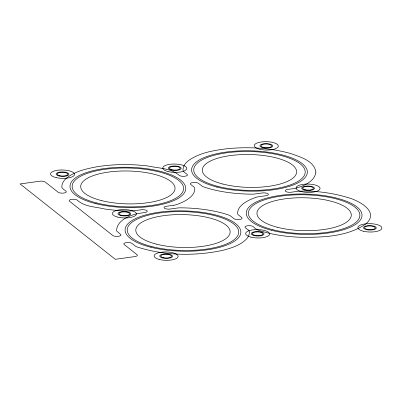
<?xml version="1.0" encoding="UTF-8"?>
<svg xmlns="http://www.w3.org/2000/svg" width="402" height="402" viewBox="0 0 402 402"><rect width="100%" height="100%" fill="white"/><g stroke="black" fill="none" stroke-linecap="round" stroke-linejoin="round"><path stroke-width="0.6" d="M116.65 231.019L120.575 234.376A4.286 1.492 1.2 0 1 118.429 236.316A4.286 1.492 1.2 0 1 112.756 235.466L69.561 201.281A4.286 1.492 1.2 0 1 71.707 199.342A4.286 1.492 1.2 0 1 77.38 200.196C84.636 207.035 95.681 206.708 104.796 209.025C114.429 210.241 124.223 211.472 133.941 210.784L141.182 209.784A4.286 1.492 1.2 0 1 146.851 210.638A4.286 1.492 1.2 0 1 144.705 212.573L137.469 213.573C128.926 215.819 116.967 220.412 116.55 230.658M315.917 172.156C314.6 181.925 303.314 186.161 294.952 188.417L287.737 189.427A4.286 1.492 1.2 0 0 285.591 191.362A4.286 1.492 1.2 0 0 291.264 192.216L298.48 191.206C314.872 190.588 331.469 192.699 347.202 197.357C357.971 200.06 380.483 211.608 365.644 224.095C346.77 236.919 322.525 237.441 300.445 237.275C289.586 236.853 278.732 235.577 268.154 233.034C262.983 231.446 257.014 230.939 253.19 226.617A4.286 1.492 1.2 0 0 247.516 225.763A4.286 1.492 1.2 0 0 245.371 227.703C246.481 229.18 249.753 229.879 249.421 232.276C249.421 235.08 247.883 237.632 245.964 239.572C239.461 245.738 230.522 248.351 222.04 250.501C194.131 256.285 164.448 255.702 137.193 246.999A8.578 2.99 1.2 0 1 135.283 246.024L132.037 243.446A4.286 1.492 1.2 0 0 126.364 242.597A4.286 1.492 1.2 0 0 124.218 244.532L136.992 254.647A4.286 1.492 1.2 0 1 134.846 256.582L115.309 259.295L20.1 183.95L39.637 181.237A4.286 1.492 1.2 0 1 45.31 182.091L58.104 192.211A4.286 1.492 1.2 0 0 63.772 193.066A4.286 1.492 1.2 0 0 65.918 191.126C64.606 189.684 61.225 188.729 61.863 186.116C62.029 183.051 63.953 180.408 66.164 178.428C74.812 171.262 86.244 168.8 97.008 166.765C113.892 164.026 131.173 163.936 148.142 166.031C158.514 168.307 170.84 168.051 179.257 175.383A4.286 1.492 1.2 0 0 184.925 176.237A4.286 1.492 1.2 0 0 187.071 174.297C185.448 172.92 182.166 171.629 183.056 168.85C183.458 165.297 186.051 162.473 188.779 160.388C200.101 152.484 214.301 150.328 227.688 148.66C248.743 146.68 270.3 147.795 290.716 153.549C300.108 156.906 314.123 160.619 315.917 172.156M173.8 205.246L166.584 206.256A4.286 1.492 1.2 0 0 164.438 208.196A4.286 1.492 1.2 0 0 170.111 209.045L177.327 208.035A8.568 2.985 1.2 0 1 180.538 207.834A66.471 23.17 1.2 0 1 228.728 215.075A8.578 2.99 1.2 0 1 230.642 216.05L233.914 218.633A4.286 1.492 1.2 0 0 239.582 219.487A4.286 1.492 1.2 0 0 241.728 217.547L238.456 214.964A8.578 2.99 1.2 0 1 237.703 213.829A66.471 23.17 1.2 0 1 255.933 197.362A8.568 2.985 1.2 0 1 258.622 196.744L265.858 195.744A4.286 1.492 1.2 0 0 268.003 193.804A4.286 1.492 1.2 0 0 262.335 192.955L255.094 193.955A8.578 2.99 1.2 0 1 251.883 194.156A66.471 23.17 1.2 0 1 203.693 186.915A8.578 2.99 1.2 0 1 201.779 185.94L198.533 183.367A4.286 1.492 1.2 0 0 192.859 182.513A4.286 1.492 1.2 0 0 190.714 184.453L193.965 187.025A8.578 2.99 1.2 0 1 194.719 188.161A66.471 23.17 1.2 0 1 176.488 204.628A8.578 2.99 1.2 0 1 173.8 205.246M272.672 229.678A55.747 19.432 1.2 0 0 359.705 216.708A55.747 19.432 1.2 0 0 280.003 196.246A55.747 19.432 1.2 0 0 272.672 229.678M271.466 230.271A57.893 20.18 1.2 0 0 361.84 216.804A57.893 20.18 1.2 0 0 279.073 195.558A57.893 20.18 1.2 0 0 271.466 230.271M277.511 227.301A47.17 16.442 1.2 0 0 351.152 216.326A47.17 16.442 1.2 0 0 283.717 199.01A47.17 16.442 1.2 0 0 277.511 227.301M156.358 244.13A47.17 16.442 1.2 0 0 229.999 233.155A47.17 16.442 1.2 0 0 162.559 215.839A47.17 16.442 1.2 0 0 156.358 244.13M150.308 247.104A57.893 20.18 1.2 0 0 240.687 233.637A57.893 20.18 1.2 0 0 157.921 212.387A57.893 20.18 1.2 0 0 150.308 247.104M151.519 246.506A55.747 19.432 1.2 0 0 238.547 233.542A55.747 19.432 1.2 0 0 158.85 213.075A55.747 19.432 1.2 0 0 151.519 246.506M101.264 200.528A47.17 16.442 1.2 0 0 174.9 189.553A47.17 16.442 1.2 0 0 107.465 172.237A47.17 16.442 1.2 0 0 101.264 200.528M95.214 203.502A57.893 20.18 1.2 0 0 185.588 190.035A57.893 20.18 1.2 0 0 102.827 168.785A57.893 20.18 1.2 0 0 95.214 203.502M96.425 202.904A55.747 19.432 1.2 0 0 183.453 189.94A55.747 19.432 1.2 0 0 103.751 169.473A55.747 19.432 1.2 0 0 96.425 202.904M222.854 184.046A47.17 16.442 1.2 0 0 296.495 173.071A47.17 16.442 1.2 0 0 229.06 155.76A47.17 16.442 1.2 0 0 222.854 184.046M216.809 187.02A57.893 20.18 1.2 0 0 307.183 173.553A57.893 20.18 1.2 0 0 224.422 152.303A57.893 20.18 1.2 0 0 216.809 187.02M218.015 186.427A55.747 19.432 1.2 0 0 305.048 173.458A55.747 19.432 1.2 0 0 225.346 152.996A55.747 19.432 1.2 0 0 218.015 186.427M254.632 235.276A5.362 1.869 1.2 0 0 262.998 234.029A5.362 1.869 1.2 0 0 255.335 232.06A5.362 1.869 1.2 0 0 254.632 235.276M254.024 235.572A6.432 2.241 1.2 0 0 264.069 234.075A6.432 2.241 1.2 0 0 254.873 231.718A6.432 2.241 1.2 0 0 254.024 235.572M250.878 237.12A12.005 4.186 1.2 0 0 269.626 234.326A12.005 4.186 1.2 0 0 252.461 229.919A12.005 4.186 1.2 0 0 250.878 237.12M168.016 171.543A12.005 4.186 1.2 0 0 186.759 168.75A12.005 4.186 1.2 0 0 169.594 164.343A12.005 4.186 1.2 0 0 168.016 171.543M171.162 169.996A6.432 2.241 1.2 0 0 181.201 168.498A6.432 2.241 1.2 0 0 172.006 166.137A6.432 2.241 1.2 0 0 171.162 169.996M171.765 169.699A5.362 1.869 1.2 0 0 180.131 168.453A5.362 1.869 1.2 0 0 172.468 166.483A5.362 1.869 1.2 0 0 171.765 169.699M305.038 189.729A5.362 1.869 1.2 0 0 313.409 188.483A5.362 1.869 1.2 0 0 305.746 186.513A5.362 1.869 1.2 0 0 305.038 189.729M304.435 190.025A6.432 2.241 1.2 0 0 314.475 188.528A6.432 2.241 1.2 0 0 305.279 186.171A6.432 2.241 1.2 0 0 304.435 190.025M301.289 191.573A12.005 4.186 1.2 0 0 320.032 188.779A12.005 4.186 1.2 0 0 302.867 184.372A12.005 4.186 1.2 0 0 301.289 191.573M117.605 217.09A12.005 4.186 1.2 0 0 136.348 214.296A12.005 4.186 1.2 0 0 119.183 209.889A12.005 4.186 1.2 0 0 117.605 217.09M120.751 215.542A6.432 2.241 1.2 0 0 130.791 214.045A6.432 2.241 1.2 0 0 121.595 211.683A6.432 2.241 1.2 0 0 120.751 215.542M121.354 215.246A5.362 1.869 1.2 0 0 129.725 214A5.362 1.869 1.2 0 0 122.062 212.03A5.362 1.869 1.2 0 0 121.354 215.246M363.443 231.245A12.005 4.186 1.2 0 0 381.895 228.241A12.005 4.186 1.2 0 0 364.363 224.014A12.005 4.186 1.2 0 0 363.443 231.245M366.438 229.658A6.432 2.241 1.2 0 0 376.322 228.05A6.432 2.241 1.2 0 0 366.936 225.788A6.432 2.241 1.2 0 0 366.438 229.658M367.016 229.356A5.362 1.869 1.2 0 0 375.252 228.014A5.362 1.869 1.2 0 0 367.428 226.13A5.362 1.869 1.2 0 0 367.016 229.356M263.471 147.393A5.362 1.869 1.2 0 0 271.672 146.026A5.362 1.869 1.2 0 0 263.807 144.162A5.362 1.869 1.2 0 0 263.471 147.393M262.898 147.7A6.432 2.241 1.2 0 0 272.742 146.062A6.432 2.241 1.2 0 0 263.305 143.826A6.432 2.241 1.2 0 0 262.898 147.7M259.938 149.293A12.005 4.186 1.2 0 0 278.315 146.233A12.005 4.186 1.2 0 0 260.697 142.057A12.005 4.186 1.2 0 0 259.938 149.293M56.089 177.578A12.005 4.186 1.2 0 0 74.536 174.574A12.005 4.186 1.2 0 0 57.009 170.353A12.005 4.186 1.2 0 0 56.089 177.578M59.084 175.996A6.432 2.241 1.2 0 0 68.968 174.383A6.432 2.241 1.2 0 0 59.576 172.121A6.432 2.241 1.2 0 0 59.084 175.996M59.662 175.689A5.362 1.869 1.2 0 0 67.898 174.347A5.362 1.869 1.2 0 0 60.074 172.463A5.362 1.869 1.2 0 0 59.662 175.689M163.282 257.672A5.362 1.869 1.2 0 0 171.483 256.305A5.362 1.869 1.2 0 0 163.619 254.441A5.362 1.869 1.2 0 0 163.282 257.672M162.709 257.978A6.432 2.241 1.2 0 0 172.553 256.34A6.432 2.241 1.2 0 0 163.117 254.104A6.432 2.241 1.2 0 0 162.709 257.978M159.75 259.566A12.005 4.186 1.2 0 0 178.126 256.511A12.005 4.186 1.2 0 0 160.509 252.335A12.005 4.186 1.2 0 0 159.75 259.566"/></g></svg>
